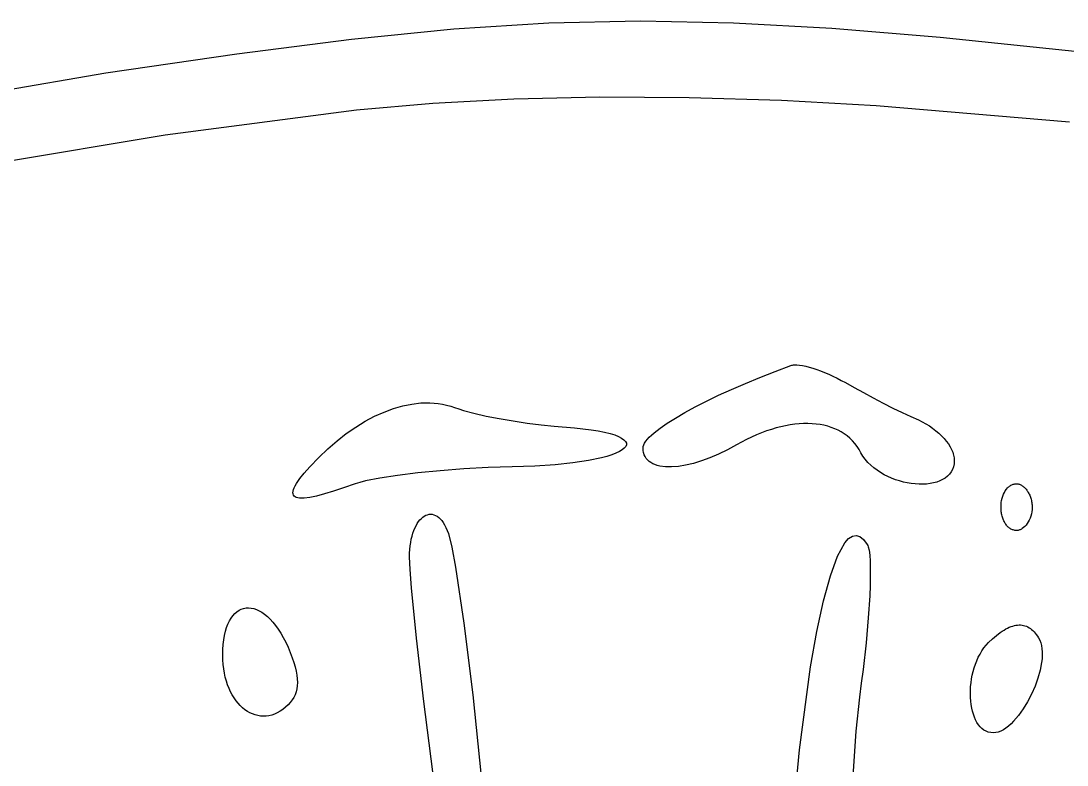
# Model space of a CAD drawing. Header units: inches. Extents: x 0.98 to 7.44, y -5.29 to -1.05.
# Drawn here: x 6.7737 to 6.867, y -1.4929 to -1.4265 of the extents above; entities that cross this region are included whole.
import ezdxf

# ---------------------------------------------------------------- set-up
doc = ezdxf.new("R2010")
doc.units = ezdxf.units.IN
doc.header["$MEASUREMENT"] = 0
doc.layers.add('BLACK', color=250, linetype='CONTINUOUS')

msp = doc.modelspace()

# ---------------------------------------------------------------- linework, layer by layer
at = {"layer": 'BLACK', "linetype": 'CONTINUOUS'}
for p, q in [((6.803184, -1.428088), (6.812329, -1.427179)), ((6.812329, -1.427179), (6.820793, -1.426645)), ((6.820793, -1.426645), (6.82897, -1.42647)), ((6.82897, -1.42647), (6.837255, -1.426634)), ((6.837255, -1.426634), (6.846042, -1.427121)), ((6.846042, -1.427121), (6.855723, -1.427912)), ((6.792966, -1.429392), (6.803184, -1.428088)), ((6.855723, -1.427912), (6.873812, -1.429816)), ((6.781279, -1.431107), (6.792966, -1.429392)), ((6.765892, -1.433735), (6.781279, -1.431107)), ((6.817681, -1.433441), (6.810429, -1.433827)), ((6.825329, -1.433276), (6.817681, -1.433441)), ((6.83331, -1.433325), (6.825329, -1.433276)), ((6.841558, -1.43358), (6.83331, -1.433325)), ((6.850007, -1.434035), (6.841558, -1.43358)), ((6.80364, -1.43444), (6.786544, -1.436676)), ((6.810429, -1.433827), (6.80364, -1.43444)), ((6.867251, -1.435517), (6.850007, -1.434035)), ((6.786544, -1.436676), (6.770111, -1.43942)), ((6.83963, -1.458275), (6.840983, -1.457743)), ((6.840983, -1.457743), (6.84239, -1.457218)), ((6.84239, -1.457218), (6.84246, -1.457195)), ((6.84246, -1.457195), (6.842538, -1.457177)), ((6.842538, -1.457177), (6.842624, -1.457165)), ((6.842624, -1.457165), (6.842719, -1.457158)), ((6.842719, -1.457158), (6.84293, -1.457161)), ((6.84293, -1.457161), (6.843169, -1.457183)), ((6.843169, -1.457183), (6.843434, -1.457225)), ((6.843434, -1.457225), (6.843721, -1.457286)), ((6.843721, -1.457286), (6.844028, -1.457365)), ((6.844028, -1.457365), (6.844352, -1.457461)), ((6.844352, -1.457461), (6.844691, -1.457573)), ((6.844691, -1.457573), (6.845042, -1.457701)), ((6.845042, -1.457701), (6.845402, -1.457843)), ((6.845402, -1.457843), (6.845769, -1.457999)), ((6.845769, -1.457999), (6.84614, -1.458168)), ((6.837106, -1.459345), (6.838336, -1.45881)), ((6.838336, -1.45881), (6.83963, -1.458275)), ((6.84614, -1.458168), (6.846512, -1.45835)), ((6.846512, -1.45835), (6.846884, -1.458542)), ((6.846884, -1.458542), (6.847251, -1.458746)), ((6.847251, -1.458746), (6.848022, -1.45918)), ((6.834858, -1.460402), (6.835945, -1.459876)), ((6.835945, -1.459876), (6.837106, -1.459345)), ((6.848022, -1.45918), (6.848857, -1.459638)), ((6.848857, -1.459638), (6.849732, -1.460106)), ((6.806925, -1.461057), (6.807754, -1.460819)), ((6.807754, -1.460819), (6.808572, -1.460653)), ((6.808572, -1.460653), (6.809376, -1.460562)), ((6.809376, -1.460562), (6.809771, -1.460545)), ((6.809771, -1.460545), (6.810163, -1.460546)), ((6.810163, -1.460546), (6.810549, -1.460568)), ((6.810549, -1.460568), (6.810929, -1.460608)), ((6.810929, -1.460608), (6.811304, -1.460668)), ((6.811304, -1.460668), (6.811673, -1.460748)), ((6.811673, -1.460748), (6.812035, -1.460848)), ((6.812035, -1.460848), (6.81239, -1.460968)), ((6.833851, -1.460917), (6.834858, -1.460402)), ((6.849732, -1.460106), (6.850619, -1.460569)), ((6.850619, -1.460569), (6.851494, -1.461012)), ((6.804403, -1.462195), (6.805246, -1.461747)), ((6.805246, -1.461747), (6.806088, -1.461367)), ((6.806088, -1.461367), (6.806925, -1.461057)), ((6.81239, -1.460968), (6.812754, -1.461098)), ((6.812754, -1.461098), (6.813165, -1.461228)), ((6.813165, -1.461228), (6.814111, -1.461482)), ((6.814111, -1.461482), (6.81519, -1.461727)), ((6.81519, -1.461727), (6.816366, -1.461958)), ((6.832095, -1.461905), (6.832928, -1.461419)), ((6.832928, -1.461419), (6.833851, -1.460917)), ((6.851494, -1.461012), (6.852329, -1.461421)), ((6.852329, -1.461421), (6.8531, -1.461782)), ((6.8531, -1.461782), (6.853779, -1.462079)), ((6.802722, -1.463292), (6.80356, -1.462711)), ((6.80356, -1.462711), (6.804403, -1.462195)), ((6.816366, -1.461958), (6.8176, -1.462168)), ((6.8176, -1.462168), (6.818855, -1.462355)), ((6.818855, -1.462355), (6.820094, -1.462512)), ((6.820094, -1.462512), (6.821279, -1.462635)), ((6.821279, -1.462635), (6.823077, -1.462765)), ((6.830717, -1.462816), (6.831356, -1.462372)), ((6.831356, -1.462372), (6.832095, -1.461905)), ((6.841506, -1.46268), (6.841081, -1.462789)), ((6.841924, -1.462588), (6.841506, -1.46268)), ((6.842336, -1.462514), (6.841924, -1.462588)), ((6.842741, -1.462458), (6.842336, -1.462514)), ((6.843139, -1.462419), (6.842741, -1.462458)), ((6.843529, -1.462398), (6.843139, -1.462419)), ((6.84391, -1.462395), (6.843529, -1.462398)), ((6.844282, -1.462409), (6.84391, -1.462395)), ((6.844645, -1.462441), (6.844282, -1.462409)), ((6.844999, -1.462489), (6.844645, -1.462441)), ((6.845342, -1.462556), (6.844999, -1.462489)), ((6.845674, -1.46264), (6.845342, -1.462556)), ((6.845995, -1.462741), (6.845674, -1.46264)), ((6.853779, -1.462079), (6.854112, -1.462243)), ((6.854112, -1.462243), (6.854435, -1.462422)), ((6.854435, -1.462422), (6.854744, -1.462615)), ((6.854744, -1.462615), (6.85504, -1.462819)), ((6.801891, -1.463938), (6.802722, -1.463292)), ((6.823077, -1.462765), (6.82457, -1.462944)), ((6.82457, -1.462944), (6.825204, -1.463048)), ((6.825204, -1.463048), (6.825765, -1.463162)), ((6.825765, -1.463162), (6.826253, -1.463284)), ((6.826253, -1.463284), (6.82667, -1.463414)), ((6.82667, -1.463414), (6.827015, -1.463549)), ((6.827015, -1.463549), (6.827291, -1.46369)), ((6.829589, -1.463804), (6.829759, -1.463622)), ((6.829759, -1.463622), (6.829957, -1.463432)), ((6.829957, -1.463432), (6.830183, -1.463234)), ((6.830183, -1.463234), (6.830717, -1.462816)), ((6.838887, -1.463601), (6.838436, -1.463816)), ((6.839334, -1.463403), (6.838887, -1.463601)), ((6.839777, -1.463223), (6.839334, -1.463403)), ((6.840217, -1.46306), (6.839777, -1.463223)), ((6.840651, -1.462916), (6.840217, -1.46306)), ((6.841081, -1.462789), (6.840651, -1.462916)), ((6.846304, -1.46286), (6.845995, -1.462741)), ((6.8466, -1.462996), (6.846304, -1.46286)), ((6.846884, -1.463149), (6.8466, -1.462996)), ((6.847155, -1.46332), (6.846884, -1.463149)), ((6.847412, -1.463507), (6.847155, -1.46332)), ((6.847655, -1.463713), (6.847412, -1.463507)), ((6.85504, -1.462819), (6.85532, -1.463034)), ((6.85532, -1.463034), (6.855583, -1.463258)), ((6.855583, -1.463258), (6.855828, -1.46349)), ((6.855828, -1.46349), (6.856053, -1.463728)), ((6.801071, -1.464646), (6.801891, -1.463938)), ((6.827291, -1.46369), (6.827498, -1.463836)), ((6.827529, -1.464596), (6.827341, -1.464749)), ((6.827498, -1.463836), (6.827636, -1.463985)), ((6.827653, -1.464443), (6.827529, -1.464596)), ((6.827636, -1.463985), (6.827708, -1.464136)), ((6.827713, -1.464289), (6.827653, -1.464443)), ((6.827708, -1.464136), (6.827713, -1.464289)), ((6.829196, -1.464579), (6.829212, -1.464444)), ((6.829207, -1.464793), (6.829196, -1.464579)), ((6.829212, -1.464444), (6.82926, -1.464298)), ((6.82926, -1.464298), (6.829339, -1.464143)), ((6.829339, -1.464143), (6.829449, -1.463978)), ((6.829449, -1.463978), (6.829589, -1.463804)), ((6.837529, -1.464301), (6.836726, -1.464742)), ((6.837984, -1.46405), (6.837529, -1.464301)), ((6.838436, -1.463816), (6.837984, -1.46405)), ((6.847883, -1.463935), (6.847655, -1.463713)), ((6.848097, -1.464174), (6.847883, -1.463935)), ((6.848294, -1.464431), (6.848097, -1.464174)), ((6.848475, -1.464705), (6.848294, -1.464431)), ((6.856053, -1.463728), (6.856257, -1.463971)), ((6.856257, -1.463971), (6.856439, -1.464218)), ((6.856439, -1.464218), (6.856596, -1.464467)), ((6.856596, -1.464467), (6.856728, -1.464716)), ((6.799473, -1.466246), (6.800264, -1.465416)), ((6.800264, -1.465416), (6.801071, -1.464646)), ((6.825482, -1.465459), (6.824326, -1.465701)), ((6.825973, -1.465327), (6.825482, -1.465459)), ((6.826406, -1.465189), (6.825973, -1.465327)), ((6.826779, -1.465046), (6.826406, -1.465189)), ((6.827091, -1.464899), (6.826779, -1.465046)), ((6.827341, -1.464749), (6.827091, -1.464899)), ((6.829242, -1.464993), (6.829207, -1.464793)), ((6.829299, -1.465177), (6.829242, -1.464993)), ((6.829377, -1.465348), (6.829299, -1.465177)), ((6.829476, -1.465503), (6.829377, -1.465348)), ((6.829596, -1.465644), (6.829476, -1.465503)), ((6.835161, -1.465458), (6.83441, -1.465731)), ((6.835935, -1.465128), (6.835161, -1.465458)), ((6.836726, -1.464742), (6.835935, -1.465128)), ((6.84864, -1.464996), (6.848475, -1.464705)), ((6.848823, -1.4653), (6.84864, -1.464996)), ((6.849031, -1.465588), (6.848823, -1.4653)), ((6.856728, -1.464716), (6.856833, -1.464964)), ((6.856833, -1.464964), (6.856875, -1.465088)), ((6.856875, -1.465088), (6.85691, -1.46521)), ((6.85691, -1.46521), (6.856938, -1.465332)), ((6.856938, -1.465332), (6.856957, -1.465453)), ((6.856957, -1.465453), (6.856969, -1.465572)), ((6.798975, -1.466812), (6.799473, -1.466246)), ((6.813208, -1.466445), (6.811101, -1.466607)), ((6.815371, -1.466323), (6.813208, -1.466445)), ((6.817529, -1.466246), (6.815371, -1.466323)), ((6.819539, -1.466188), (6.817529, -1.466246)), ((6.821347, -1.466074), (6.819539, -1.466188)), ((6.822945, -1.465909), (6.821347, -1.466074)), ((6.824326, -1.465701), (6.822945, -1.465909)), ((6.829735, -1.465771), (6.829596, -1.465644)), ((6.829892, -1.465883), (6.829735, -1.465771)), ((6.830068, -1.465981), (6.829892, -1.465883)), ((6.830261, -1.466064), (6.830068, -1.465981)), ((6.830471, -1.466133), (6.830261, -1.466064)), ((6.830697, -1.466188), (6.830471, -1.466133)), ((6.831194, -1.466254), (6.830697, -1.466188)), ((6.831748, -1.466263), (6.831194, -1.466254)), ((6.832351, -1.466215), (6.831748, -1.466263)), ((6.833, -1.46611), (6.832351, -1.466215)), ((6.833688, -1.465949), (6.833, -1.46611)), ((6.83441, -1.465731), (6.833688, -1.465949)), ((6.849263, -1.465859), (6.849031, -1.465588)), ((6.849516, -1.466114), (6.849263, -1.465859)), ((6.849789, -1.466351), (6.849516, -1.466114)), ((6.85008, -1.466571), (6.849789, -1.466351)), ((6.8569, -1.466245), (6.85681, -1.466491)), ((6.856955, -1.465979), (6.8569, -1.466245)), ((6.856973, -1.46569), (6.856955, -1.465979)), ((6.856969, -1.465572), (6.856973, -1.46569)), ((6.798274, -1.467751), (6.798575, -1.467314)), ((6.798575, -1.467314), (6.798975, -1.466812)), ((6.805713, -1.467261), (6.804429, -1.467514)), ((6.807293, -1.467022), (6.805713, -1.467261)), ((6.809109, -1.466801), (6.807293, -1.467022)), ((6.811101, -1.466607), (6.809109, -1.466801)), ((6.850385, -1.466774), (6.85008, -1.466571)), ((6.850704, -1.46696), (6.850385, -1.466774)), ((6.851034, -1.467127), (6.850704, -1.46696)), ((6.851373, -1.467277), (6.851034, -1.467127)), ((6.851719, -1.467409), (6.851373, -1.467277)), ((6.855925, -1.467398), (6.855675, -1.467517)), ((6.856154, -1.467258), (6.855925, -1.467398)), ((6.856359, -1.467098), (6.856154, -1.467258)), ((6.856538, -1.466917), (6.856359, -1.467098)), ((6.856689, -1.466714), (6.856538, -1.466917)), ((6.85681, -1.466491), (6.856689, -1.466714)), ((6.797968, -1.468435), (6.798007, -1.468288)), ((6.798007, -1.468288), (6.798071, -1.468125)), ((6.798071, -1.468125), (6.79816, -1.467946)), ((6.79816, -1.467946), (6.798274, -1.467751)), ((6.802485, -1.468135), (6.801574, -1.468437)), ((6.803501, -1.467774), (6.802485, -1.468135)), ((6.803917, -1.467643), (6.803501, -1.467774)), ((6.804429, -1.467514), (6.803917, -1.467643)), ((6.85207, -1.467523), (6.851719, -1.467409)), ((6.852424, -1.467618), (6.85207, -1.467523)), ((6.852779, -1.467694), (6.852424, -1.467618)), ((6.853133, -1.467752), (6.852779, -1.467694)), ((6.853484, -1.467791), (6.853133, -1.467752)), ((6.853829, -1.467811), (6.853484, -1.467791)), ((6.854167, -1.467811), (6.853829, -1.467811)), ((6.854496, -1.467792), (6.854167, -1.467811)), ((6.854813, -1.467753), (6.854496, -1.467792)), ((6.855116, -1.467695), (6.854813, -1.467753)), ((6.855404, -1.467616), (6.855116, -1.467695)), ((6.855675, -1.467517), (6.855404, -1.467616)), ((6.861522, -1.468399), (6.861618, -1.468262)), ((6.861618, -1.468262), (6.861723, -1.46814)), ((6.861723, -1.46814), (6.861779, -1.468084)), ((6.861779, -1.468084), (6.861838, -1.468033)), ((6.861838, -1.468033), (6.861898, -1.467986)), ((6.861898, -1.467986), (6.86196, -1.467943)), ((6.86196, -1.467943), (6.862025, -1.467904)), ((6.862025, -1.467904), (6.862091, -1.467871)), ((6.862091, -1.467871), (6.86216, -1.467842)), ((6.86216, -1.467842), (6.86223, -1.467817)), ((6.86223, -1.467817), (6.862302, -1.467798)), ((6.862302, -1.467798), (6.862376, -1.467785)), ((6.862376, -1.467785), (6.862452, -1.467776)), ((6.862452, -1.467776), (6.862529, -1.467774)), ((6.862529, -1.467774), (6.862594, -1.467776)), ((6.862594, -1.467776), (6.862659, -1.467785)), ((6.862659, -1.467785), (6.862724, -1.467798)), ((6.862724, -1.467798), (6.862788, -1.467817)), ((6.862788, -1.467817), (6.862852, -1.467842)), ((6.862852, -1.467842), (6.862915, -1.467871)), ((6.862915, -1.467871), (6.862977, -1.467904)), ((6.862977, -1.467904), (6.863039, -1.467943)), ((6.863039, -1.467943), (6.863099, -1.467986)), ((6.863099, -1.467986), (6.863159, -1.468033)), ((6.863159, -1.468033), (6.863217, -1.468084)), ((6.863217, -1.468084), (6.863274, -1.46814)), ((6.863274, -1.46814), (6.863329, -1.468199)), ((6.863329, -1.468199), (6.863382, -1.468262)), ((6.863382, -1.468262), (6.863434, -1.468329)), ((6.863434, -1.468329), (6.863484, -1.468399)), ((6.797954, -1.468567), (6.797968, -1.468435)), ((6.797965, -1.468682), (6.797954, -1.468567)), ((6.798, -1.468782), (6.797965, -1.468682)), ((6.798061, -1.468867), (6.798, -1.468782)), ((6.798147, -1.468936), (6.798061, -1.468867)), ((6.798258, -1.468989), (6.798147, -1.468936)), ((6.798394, -1.469027), (6.798258, -1.468989)), ((6.798556, -1.469049), (6.798394, -1.469027)), ((6.798743, -1.469056), (6.798556, -1.469049)), ((6.798955, -1.469048), (6.798743, -1.469056)), ((6.799456, -1.468986), (6.798955, -1.469048)), ((6.800059, -1.468863), (6.799456, -1.468986)), ((6.800765, -1.46868), (6.800059, -1.468863)), ((6.801574, -1.468437), (6.800765, -1.46868)), ((6.861166, -1.469448), (6.861197, -1.469252)), ((6.861197, -1.469252), (6.86124, -1.469063)), ((6.86124, -1.469063), (6.861294, -1.468881)), ((6.861294, -1.468881), (6.86136, -1.468709)), ((6.86136, -1.468709), (6.861436, -1.468548)), ((6.861436, -1.468548), (6.861522, -1.468399)), ((6.863484, -1.468399), (6.863532, -1.468472)), ((6.863532, -1.468472), (6.863577, -1.468548)), ((6.863577, -1.468548), (6.863621, -1.468627)), ((6.863621, -1.468627), (6.863661, -1.468709)), ((6.863661, -1.468709), (6.8637, -1.468794)), ((6.8637, -1.468794), (6.863736, -1.468881)), ((6.863736, -1.468881), (6.863768, -1.468971)), ((6.863768, -1.468971), (6.863798, -1.469063)), ((6.863798, -1.469063), (6.863825, -1.469156)), ((6.863825, -1.469156), (6.863849, -1.469252)), ((6.863849, -1.469252), (6.86387, -1.469349)), ((6.86114, -1.469857), (6.861146, -1.46965)), ((6.861142, -1.469961), (6.86114, -1.469857)), ((6.861146, -1.470063), (6.861142, -1.469961)), ((6.861146, -1.46965), (6.861166, -1.469448)), ((6.861154, -1.470165), (6.861146, -1.470063)), ((6.861166, -1.470265), (6.861154, -1.470165)), ((6.86387, -1.469349), (6.863887, -1.469448)), ((6.863887, -1.469448), (6.8639, -1.469549)), ((6.86391, -1.470063), (6.863887, -1.470265)), ((6.8639, -1.469549), (6.86391, -1.46965)), ((6.86391, -1.46965), (6.863916, -1.469753)), ((6.863918, -1.469857), (6.86391, -1.470063)), ((6.863916, -1.469753), (6.863918, -1.469857)), ((6.809168, -1.471152), (6.809289, -1.470999)), ((6.809289, -1.470999), (6.809416, -1.470865)), ((6.809416, -1.470865), (6.809547, -1.47075)), ((6.809547, -1.47075), (6.809682, -1.470655)), ((6.809682, -1.470655), (6.80982, -1.470581)), ((6.80982, -1.470581), (6.809961, -1.470528)), ((6.809961, -1.470528), (6.810104, -1.470495)), ((6.810104, -1.470495), (6.810248, -1.470485)), ((6.810248, -1.470485), (6.810392, -1.470496)), ((6.810392, -1.470496), (6.810537, -1.47053)), ((6.810537, -1.47053), (6.810681, -1.470588)), ((6.810681, -1.470588), (6.810823, -1.470669)), ((6.810823, -1.470669), (6.810964, -1.470773)), ((6.810964, -1.470773), (6.811101, -1.470903)), ((6.811101, -1.470903), (6.811236, -1.471057)), ((6.811236, -1.471057), (6.811366, -1.471237)), ((6.86118, -1.470364), (6.861166, -1.470265)), ((6.861197, -1.470462), (6.86118, -1.470364)), ((6.861217, -1.470557), (6.861197, -1.470462)), ((6.86124, -1.470651), (6.861217, -1.470557)), ((6.861266, -1.470743), (6.86124, -1.470651)), ((6.861294, -1.470832), (6.861266, -1.470743)), ((6.861326, -1.47092), (6.861294, -1.470832)), ((6.86136, -1.471004), (6.861326, -1.47092)), ((6.861396, -1.471086), (6.86136, -1.471004)), ((6.861436, -1.471166), (6.861396, -1.471086)), ((6.863661, -1.471004), (6.863577, -1.471166)), ((6.863736, -1.470832), (6.863661, -1.471004)), ((6.863798, -1.470651), (6.863736, -1.470832)), ((6.863849, -1.470462), (6.863798, -1.470651)), ((6.863887, -1.470265), (6.863849, -1.470462)), ((6.808663, -1.472186), (6.808749, -1.471945)), ((6.808749, -1.471945), (6.808842, -1.47172)), ((6.808842, -1.47172), (6.808944, -1.471513)), ((6.808944, -1.471513), (6.809053, -1.471323)), ((6.809053, -1.471323), (6.809168, -1.471152)), ((6.811366, -1.471237), (6.811492, -1.471442)), ((6.811492, -1.471442), (6.811612, -1.471674)), ((6.811612, -1.471674), (6.811727, -1.471932)), ((6.811727, -1.471932), (6.811834, -1.472218)), ((6.861478, -1.471242), (6.861436, -1.471166)), ((6.861522, -1.471315), (6.861478, -1.471242)), ((6.861569, -1.471385), (6.861522, -1.471315)), ((6.861618, -1.471452), (6.861569, -1.471385)), ((6.861669, -1.471515), (6.861618, -1.471452)), ((6.861723, -1.471574), (6.861669, -1.471515)), ((6.861779, -1.471629), (6.861723, -1.471574)), ((6.861838, -1.471681), (6.861779, -1.471629)), ((6.861898, -1.471728), (6.861838, -1.471681)), ((6.86196, -1.471771), (6.861898, -1.471728)), ((6.862025, -1.471809), (6.86196, -1.471771)), ((6.862091, -1.471843), (6.862025, -1.471809)), ((6.86216, -1.471872), (6.862091, -1.471843)), ((6.86223, -1.471896), (6.86216, -1.471872)), ((6.862302, -1.471915), (6.86223, -1.471896)), ((6.862376, -1.471929), (6.862302, -1.471915)), ((6.862452, -1.471937), (6.862376, -1.471929)), ((6.862529, -1.47194), (6.862452, -1.471937)), ((6.862594, -1.471937), (6.862529, -1.47194)), ((6.862659, -1.471929), (6.862594, -1.471937)), ((6.862724, -1.471915), (6.862659, -1.471929)), ((6.862788, -1.471896), (6.862724, -1.471915)), ((6.862852, -1.471872), (6.862788, -1.471896)), ((6.862915, -1.471843), (6.862852, -1.471872)), ((6.862977, -1.471809), (6.862915, -1.471843)), ((6.863039, -1.471771), (6.862977, -1.471809)), ((6.863159, -1.471681), (6.863039, -1.471771)), ((6.863274, -1.471574), (6.863159, -1.471681)), ((6.863382, -1.471452), (6.863274, -1.471574)), ((6.863484, -1.471315), (6.863382, -1.471452)), ((6.863577, -1.471166), (6.863484, -1.471315)), ((6.808466, -1.473004), (6.808521, -1.472716)), ((6.808521, -1.472716), (6.808587, -1.472443)), ((6.808587, -1.472443), (6.808663, -1.472186)), ((6.811834, -1.472218), (6.812139, -1.473435)), ((6.847214, -1.473036), (6.847545, -1.47266)), ((6.847545, -1.47266), (6.847876, -1.472438)), ((6.847876, -1.472438), (6.848208, -1.472374)), ((6.848208, -1.472374), (6.848539, -1.472475)), ((6.848539, -1.472475), (6.848869, -1.472745)), ((6.848869, -1.472745), (6.849196, -1.47319)), ((6.808369, -1.473956), (6.808389, -1.473625)), ((6.808389, -1.473625), (6.808422, -1.473307)), ((6.808422, -1.473307), (6.808466, -1.473004)), ((6.812139, -1.473435), (6.812476, -1.475218)), ((6.846559, -1.474228), (6.847214, -1.473036)), ((6.849196, -1.47319), (6.849245, -1.473271)), ((6.849245, -1.473271), (6.84929, -1.473384)), ((6.84929, -1.473384), (6.849365, -1.473701)), ((6.849365, -1.473701), (6.849421, -1.474133)), ((6.808362, -1.474301), (6.808369, -1.473956)), ((6.808406, -1.475415), (6.808362, -1.474301)), ((6.845917, -1.475971), (6.846559, -1.474228)), ((6.849421, -1.474133), (6.849458, -1.474672)), ((6.849458, -1.474672), (6.849476, -1.475312)), ((6.808531, -1.477042), (6.808406, -1.475415)), ((6.812476, -1.475218), (6.813217, -1.4802)), ((6.849476, -1.475312), (6.849476, -1.476044)), ((6.845297, -1.478224), (6.845917, -1.475971)), ((6.849476, -1.476044), (6.849458, -1.476861)), ((6.808987, -1.481541), (6.808531, -1.477042)), ((6.849458, -1.476861), (6.849421, -1.477756)), ((6.844703, -1.480946), (6.845297, -1.478224)), ((6.849421, -1.477756), (6.849295, -1.479748)), ((6.792601, -1.479545), (6.792773, -1.479354)), ((6.792773, -1.479354), (6.792955, -1.479194)), ((6.792955, -1.479194), (6.793148, -1.479063)), ((6.793148, -1.479063), (6.79335, -1.478962)), ((6.79335, -1.478962), (6.793561, -1.478891)), ((6.793561, -1.478891), (6.793779, -1.47885)), ((6.793779, -1.47885), (6.794003, -1.478839)), ((6.794003, -1.478839), (6.794233, -1.478858)), ((6.794233, -1.478858), (6.794468, -1.478908)), ((6.794468, -1.478908), (6.794707, -1.478988)), ((6.794707, -1.478988), (6.794948, -1.479098)), ((6.794948, -1.479098), (6.795191, -1.479239)), ((6.795191, -1.479239), (6.795436, -1.479411)), ((6.795436, -1.479411), (6.79568, -1.479614)), ((6.792043, -1.480599), (6.792162, -1.480291)), ((6.792162, -1.480291), (6.792295, -1.480013)), ((6.792295, -1.480013), (6.792441, -1.479764)), ((6.792441, -1.479764), (6.792601, -1.479545)), ((6.79568, -1.479614), (6.795924, -1.479847)), ((6.795924, -1.479847), (6.796165, -1.480112)), ((6.796165, -1.480112), (6.796405, -1.480408)), ((6.796405, -1.480408), (6.79664, -1.480735)), ((6.813217, -1.4802), (6.814, -1.486608)), ((6.849295, -1.479748), (6.849098, -1.48196)), ((6.862033, -1.480514), (6.862183, -1.480464)), ((6.862183, -1.480464), (6.86233, -1.480425)), ((6.86233, -1.480425), (6.862474, -1.480396)), ((6.862474, -1.480396), (6.862616, -1.480378)), ((6.862616, -1.480378), (6.862754, -1.48037)), ((6.862754, -1.48037), (6.86289, -1.480373)), ((6.86289, -1.480373), (6.863023, -1.480386)), ((6.863023, -1.480386), (6.863153, -1.48041)), ((6.863153, -1.48041), (6.863279, -1.480445)), ((6.863279, -1.480445), (6.863403, -1.48049)), ((6.791787, -1.481696), (6.791855, -1.481301)), ((6.791855, -1.481301), (6.791941, -1.480936)), ((6.791941, -1.480936), (6.792043, -1.480599)), ((6.79664, -1.480735), (6.796871, -1.481093)), ((6.796871, -1.481093), (6.797097, -1.481483)), ((6.844143, -1.484093), (6.844703, -1.480946)), ((6.860389, -1.481597), (6.860738, -1.481296)), ((6.860738, -1.481296), (6.861078, -1.481037)), ((6.861078, -1.481037), (6.861244, -1.480923)), ((6.861244, -1.480923), (6.861407, -1.48082)), ((6.861407, -1.48082), (6.861568, -1.480728)), ((6.861568, -1.480728), (6.861725, -1.480646)), ((6.861725, -1.480646), (6.861881, -1.480575)), ((6.861881, -1.480575), (6.862033, -1.480514)), ((6.863403, -1.48049), (6.863524, -1.480546)), ((6.863524, -1.480546), (6.863642, -1.480612)), ((6.863642, -1.480612), (6.863757, -1.480689)), ((6.863757, -1.480689), (6.863869, -1.480776)), ((6.863869, -1.480776), (6.863977, -1.480875)), ((6.863977, -1.480875), (6.864083, -1.480983)), ((6.864083, -1.480983), (6.864185, -1.481102)), ((6.864185, -1.481102), (6.864285, -1.481232)), ((6.864285, -1.481232), (6.864381, -1.481373)), ((6.864381, -1.481373), (6.864473, -1.481524)), ((6.791706, -1.482571), (6.791737, -1.482119)), ((6.791737, -1.482119), (6.791787, -1.481696)), ((6.797097, -1.481483), (6.797317, -1.481904)), ((6.797317, -1.481904), (6.797529, -1.482357)), ((6.809651, -1.487211), (6.808987, -1.481541)), ((6.849098, -1.48196), (6.848833, -1.484331)), ((6.859617, -1.48242), (6.859815, -1.482171)), ((6.859815, -1.482171), (6.860029, -1.48194)), ((6.860029, -1.48194), (6.860389, -1.481597)), ((6.864473, -1.481524), (6.864591, -1.481731)), ((6.864591, -1.481731), (6.864683, -1.481962)), ((6.864683, -1.481962), (6.864751, -1.482214)), ((6.864751, -1.482214), (6.864796, -1.482486)), ((6.791696, -1.483051), (6.791706, -1.482571)), ((6.791705, -1.483474), (6.791696, -1.483051)), ((6.797529, -1.482357), (6.797724, -1.482837)), ((6.797724, -1.482837), (6.797893, -1.48329)), ((6.858976, -1.48356), (6.859114, -1.483257)), ((6.859114, -1.483257), (6.859266, -1.482964)), ((6.859266, -1.482964), (6.859434, -1.482685)), ((6.859434, -1.482685), (6.859617, -1.48242)), ((6.864796, -1.482486), (6.864818, -1.482775)), ((6.86482, -1.483079), (6.864801, -1.483397)), ((6.864818, -1.482775), (6.86482, -1.483079)), ((6.791734, -1.483884), (6.791705, -1.483474)), ((6.79178, -1.48428), (6.791734, -1.483884)), ((6.797893, -1.48329), (6.798037, -1.483716)), ((6.798037, -1.483716), (6.798154, -1.484117)), ((6.798154, -1.484117), (6.798245, -1.484494)), ((6.843153, -1.491498), (6.844143, -1.484093)), ((6.858654, -1.484523), (6.858746, -1.484195)), ((6.858746, -1.484195), (6.858854, -1.483874)), ((6.858854, -1.483874), (6.858976, -1.48356)), ((6.864762, -1.483726), (6.86463, -1.484412)), ((6.864801, -1.483397), (6.864762, -1.483726)), ((6.791844, -1.484661), (6.79178, -1.48428)), ((6.791924, -1.485027), (6.791844, -1.484661)), ((6.79202, -1.485378), (6.791924, -1.485027)), ((6.798245, -1.484494), (6.79831, -1.48485)), ((6.79831, -1.48485), (6.798349, -1.485184)), ((6.848833, -1.484331), (6.848675, -1.485557)), ((6.858513, -1.48519), (6.858576, -1.484855)), ((6.858576, -1.484855), (6.858654, -1.484523)), ((6.864432, -1.48512), (6.864174, -1.485835)), ((6.86463, -1.484412), (6.864432, -1.48512)), ((6.79213, -1.485713), (6.79202, -1.485378)), ((6.792255, -1.486031), (6.79213, -1.485713)), ((6.792394, -1.486332), (6.792255, -1.486031)), ((6.798349, -1.485796), (6.79831, -1.486077)), ((6.798349, -1.485184), (6.798362, -1.485499)), ((6.798362, -1.485499), (6.798349, -1.485796)), ((6.848675, -1.485557), (6.848501, -1.486801)), ((6.85841, -1.486197), (6.85843, -1.485863)), ((6.85843, -1.485863), (6.858464, -1.485527)), ((6.858464, -1.485527), (6.858513, -1.48519)), ((6.864174, -1.485835), (6.863866, -1.486541)), ((6.792545, -1.486617), (6.792394, -1.486332)), ((6.792708, -1.486883), (6.792545, -1.486617)), ((6.792882, -1.487131), (6.792708, -1.486883)), ((6.798037, -1.486835), (6.797893, -1.487064)), ((6.798154, -1.486595), (6.798037, -1.486835)), ((6.798245, -1.486343), (6.798154, -1.486595)), ((6.79831, -1.486077), (6.798245, -1.486343)), ((6.814, -1.486608), (6.814769, -1.493885)), ((6.848501, -1.486801), (6.848196, -1.489845)), ((6.858405, -1.486528), (6.85841, -1.486197)), ((6.858414, -1.486853), (6.858405, -1.486528)), ((6.858438, -1.487172), (6.858414, -1.486853)), ((6.863866, -1.486541), (6.863513, -1.487223)), ((6.793067, -1.48736), (6.792882, -1.487131)), ((6.793261, -1.48757), (6.793067, -1.48736)), ((6.793464, -1.48776), (6.793261, -1.48757)), ((6.793675, -1.48793), (6.793464, -1.48776)), ((6.793893, -1.488079), (6.793675, -1.48793)), ((6.797051, -1.487908), (6.796807, -1.488073)), ((6.797292, -1.487716), (6.797051, -1.487908)), ((6.797529, -1.487496), (6.797292, -1.487716)), ((6.797724, -1.487284), (6.797529, -1.487496)), ((6.797893, -1.487064), (6.797724, -1.487284)), ((6.810446, -1.493468), (6.809651, -1.487211)), ((6.858475, -1.487482), (6.858438, -1.487172)), ((6.858527, -1.487782), (6.858475, -1.487482)), ((6.858593, -1.488069), (6.858527, -1.487782)), ((6.863124, -1.487864), (6.862706, -1.48845)), ((6.863513, -1.487223), (6.863124, -1.487864)), ((6.794118, -1.488207), (6.793893, -1.488079)), ((6.794349, -1.488313), (6.794118, -1.488207)), ((6.794585, -1.488397), (6.794349, -1.488313)), ((6.794825, -1.488458), (6.794585, -1.488397)), ((6.795068, -1.488496), (6.794825, -1.488458)), ((6.795314, -1.48851), (6.795068, -1.488496)), ((6.795563, -1.488501), (6.795314, -1.48851)), ((6.795812, -1.488466), (6.795563, -1.488501)), ((6.796062, -1.488407), (6.795812, -1.488466)), ((6.796312, -1.488322), (6.796062, -1.488407)), ((6.79656, -1.488211), (6.796312, -1.488322)), ((6.796807, -1.488073), (6.79656, -1.488211)), ((6.858672, -1.488344), (6.858593, -1.488069)), ((6.858766, -1.488603), (6.858672, -1.488344)), ((6.858873, -1.488845), (6.858766, -1.488603)), ((6.858994, -1.489069), (6.858873, -1.488845)), ((6.862706, -1.48845), (6.862266, -1.488965)), ((6.859128, -1.489273), (6.858994, -1.489069)), ((6.859276, -1.489455), (6.859128, -1.489273)), ((6.859438, -1.489613), (6.859276, -1.489455)), ((6.859613, -1.489746), (6.859438, -1.489613)), ((6.859801, -1.489853), (6.859613, -1.489746)), ((6.861354, -1.489717), (6.861124, -1.489836)), ((6.861584, -1.489569), (6.861354, -1.489717)), ((6.861813, -1.489392), (6.861584, -1.489569)), ((6.862041, -1.489191), (6.861813, -1.489392)), ((6.862266, -1.488965), (6.862041, -1.489191)), ((6.848196, -1.489845), (6.847911, -1.493861)), ((6.860003, -1.489931), (6.859801, -1.489853)), ((6.860218, -1.489979), (6.860003, -1.489931)), ((6.860446, -1.489996), (6.860218, -1.489979)), ((6.860669, -1.489977), (6.860446, -1.489996)), ((6.860895, -1.489924), (6.860669, -1.489977)), ((6.861124, -1.489836), (6.860895, -1.489924)), ((6.842379, -1.500104), (6.843153, -1.491498))]:
    msp.add_line(p, q, dxfattribs=at)

doc.saveas('drawing.dxf')
